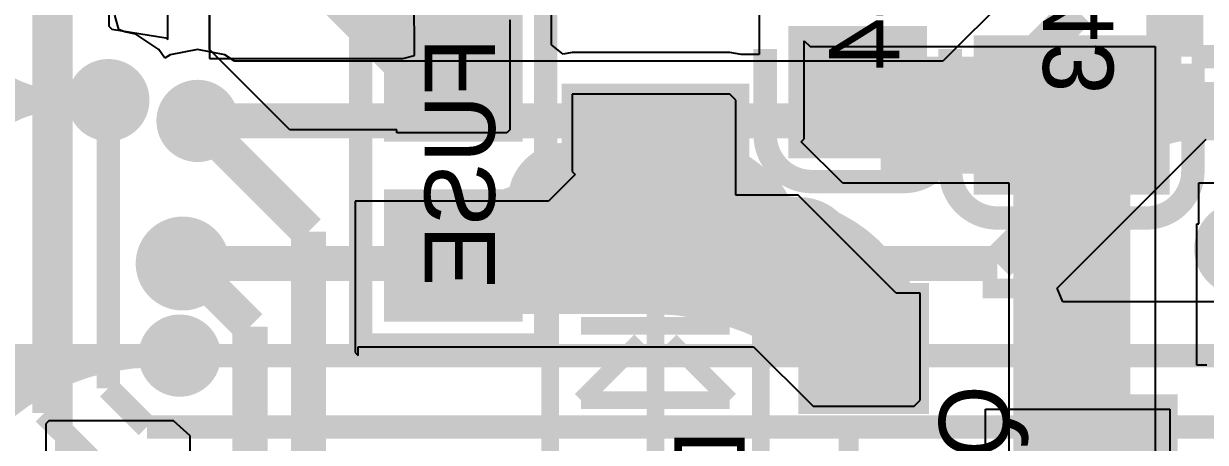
# Model space of a CAD drawing. Extents: x 81 to 196, y 150 to 213.
# Drawn here: x 106.42 to 116.52, y 185.2 to 188.78 of the extents above; entities that cross this region are included whole.
import ezdxf

# ---------------------------------------------------------------- set-up
doc = ezdxf.new("R2010")
doc.units = 0
doc.header["$MEASUREMENT"] = 0
for name, color, linetype in [('BOTTOMLAYER', 5, 'CONTINUOUS'), ('BOTTOMOVERLAY', 54, 'CONTINUOUS'), ('BOTTOMPASTE', 16, 'CONTINUOUS'), ('BOTTOMSOLDER', 6, 'CONTINUOUS'), ('MULTILAYER', 9, 'CONTINUOUS'), ('TOPLAYER', 1, 'CONTINUOUS')]:
    doc.layers.add(name, color=color, linetype=linetype)

msp = doc.modelspace()

# ---------------------------------------------------------------- linework, layer by layer
at = {"layer": 'BOTTOMLAYER'}
for p, q in [((109.763174, 188.509026), (109.737774, 192.979426)), ((108.010574, 192.700026), (108.010574, 188.483626)), ((107.151178, 189.887771), (107.151178, 188.759805)), ((107.654974, 188.647009), (107.654974, 189.906026)), ((108.010574, 188.559826), (108.010574, 189.220226)), ((110.933375, 188.600771), (110.933375, 189.154227)), ((112.707776, 189.011227), (112.707776, 188.516623)), ((110.575974, 188.813826), (110.575974, 187.874026)), ((107.151178, 188.759805), (107.177218, 188.733765)), ((107.177218, 188.733765), (107.638042, 188.661426)), ((107.638042, 188.661426), (107.653717, 188.645752)), ((107.653717, 188.645752), (107.654974, 188.647009)), ((111.031548, 188.520202), (110.933375, 188.600771)), ((113.090574, 187.797826), (113.090574, 188.636026)), ((113.090574, 188.636026), (113.141374, 188.585226)), ((113.141374, 188.585226), (116.087774, 188.585226)), ((116.087774, 188.585226), (116.087774, 184.622826)), ((108.696374, 187.874026), (108.010574, 188.559826)), ((108.010574, 188.483626), (109.661574, 188.483626)), ((109.661574, 188.483626), (109.763174, 188.509026)), ((111.109374, 188.535683), (111.031548, 188.520202)), ((112.455574, 188.535683), (111.109374, 188.535683)), ((112.55139, 188.516623), (112.455574, 188.535683)), ((112.707776, 188.516623), (112.55139, 188.516623)), ((112.455574, 188.178826), (111.109374, 188.178826)), ((111.109374, 188.178826), (111.109374, 187.518426)), ((112.506374, 188.128026), (112.455574, 188.178826)), ((112.506374, 187.315226), (112.506374, 188.128026)), ((109.610774, 187.874026), (108.696374, 187.874026)), ((109.610774, 187.848626), (109.610774, 187.874026)), ((110.575974, 187.874026), (110.550574, 187.848626)), ((110.550574, 187.848626), (109.610774, 187.848626)), ((113.065174, 187.772426), (113.090574, 187.797826)), ((113.420774, 187.416826), (113.065174, 187.772426)), ((111.134774, 187.493026), (110.906174, 187.264426)), ((111.109374, 187.518426), (111.134774, 187.493026)), ((114.843174, 187.416826), (113.420774, 187.416826)), ((114.843174, 184.724426), (114.843174, 187.416826)), ((116.461573, 187.07003), (116.461573, 187.421474)), ((116.461573, 187.421474), (116.780376, 187.421474)), ((110.906174, 187.264426), (109.255174, 187.264426)), ((109.255174, 187.264426), (109.255174, 185.969026)), ((113.039774, 187.315226), (112.506374, 187.315226)), ((113.877974, 186.477026), (113.039774, 187.315226)), ((116.444631, 185.861825), (116.444631, 187.07003)), ((116.444631, 187.07003), (116.461573, 187.07003)), ((114.081174, 186.477026), (113.877974, 186.477026)), ((114.081174, 185.562626), (114.081174, 186.477026)), ((109.255174, 185.969026), (109.280574, 185.943626)), ((109.280574, 185.943626), (109.280574, 186.019826)), ((109.280574, 186.019826), (112.658774, 186.019826)), ((112.658774, 186.019826), (113.166774, 185.511826)), ((116.530572, 185.861825), (116.444631, 185.861825)), ((114.030374, 185.511826), (114.081174, 185.562626)), ((113.166774, 185.511826), (114.030374, 185.511826)), ((114.639974, 185.486426), (116.214774, 185.486426)), ((114.639974, 183.429026), (114.639974, 185.486426)), ((116.214774, 185.486426), (116.214774, 182.921026)), ((106.638974, 185.384826), (106.613574, 185.359426)), ((106.613574, 185.359426), (106.613574, 183.987826)), ((107.703618, 185.384826), (106.638974, 185.384826)), ((107.846777, 185.257844), (107.703618, 185.384826)), ((107.846777, 184.005116), (107.846777, 185.257844))]:
    msp.add_line(p, q, dxfattribs=at)
for points, const_width in [([(110.093377, 188.339227), (108.975777, 189.456827)], 0.800001), ([(113.743974, 188.000028), (113.547774, 188.196228)], 1.000001), ([(115.376574, 188.000028), (113.743974, 188.000028)], 1.000001), ([(115.376574, 185.308626), (115.376574, 188.000028)], 1.000001), ([(115.376574, 188.000028), (115.409774, 188.033228)], 0.499999), ([(116.780376, 188.033228), (115.409774, 188.033228)], 0.499999), ([(107.146974, 188.128026), (105.301156, 188.128026)], 0.2), ([(108.856572, 187.002628), (107.908974, 187.950226)], 0.299999), ([(111.103174, 186.799225), (111.820574, 187.516625)], 1.000001), ([(111.103174, 186.799225), (110.093377, 186.799225)], 1.000001), ([(112.803986, 186.799225), (111.103174, 186.799225)], 1.000001), ([(113.598574, 186.004637), (112.803986, 186.799225)], 1.000001), ([(108.856572, 183.208224), (108.856572, 187.002628)], 0.299999), ([(107.817699, 186.731026), (107.781974, 186.731026)], 0.299999), ([(108.356573, 186.192152), (107.817699, 186.731026)], 0.299999), ([(108.356573, 185.019625), (108.356573, 186.192152)], 0.299999), ([(107.756574, 185.943626), (104.454574, 185.943626)], 0.2), ([(115.376574, 183.385846), (115.376574, 185.308626)], 1.000001), ([(115.630574, 185.054626), (115.376574, 185.308626)], 1.000001)]:
    msp.add_lwpolyline(points, dxfattribs=dict(at, const_width=const_width))
for points, const_width in [([(106.696172, 188.128026, -0.198912), (106.098663, 188.375521)], 0.2), ([(106.696172, 188.128026, -0.198912), (106.098663, 188.375521)], 0.2), ([(116.248112, 188.033228, -0.198912), (115.76492, 188.233372)], 0.499999), ([(107.040909, 188.234091, -0.198912), (106.784844, 188.128026)], 0.2), ([(107.040909, 188.234091, -0.198912), (106.784844, 188.128026)], 0.2), ([(107.040909, 188.234091, -0.198912), (106.784844, 188.128026)], 0.2), ([(107.040909, 188.234091, -0.198912), (106.784844, 188.128026)], 0.2), ([(107.040909, 188.234091, -0.198912), (106.784844, 188.128026)], 0.2), ([(107.040909, 188.234091, -0.198912), (106.784844, 188.128026)], 0.2), ([(107.040909, 188.234091, -0.198912), (106.784844, 188.128026)], 0.2), ([(115.76492, 187.766683, -0.198912), (116.408416, 188.033228)], 0.499999), ([(106.098663, 187.880531, -0.198912), (106.696172, 188.128026)], 0.2), ([(106.098663, 187.880531, -0.198912), (106.696172, 188.128026)], 0.2), ([(106.784844, 188.128026, -0.198912), (107.040909, 188.021961)], 0.2), ([(106.784844, 188.128026, -0.198912), (107.040909, 188.021961)], 0.2), ([(106.784844, 188.128026, -0.198912), (107.040909, 188.021961)], 0.2), ([(106.784844, 188.128026, -0.198912), (107.040909, 188.021961)], 0.2), ([(106.784844, 188.128026, -0.198912), (107.040909, 188.021961)], 0.2), ([(106.784844, 188.128026, -0.198912), (107.040909, 188.021961)], 0.2), ([(106.784844, 188.128026, -0.198912), (107.040909, 188.021961)], 0.2), ([(111.648161, 187.603313, -0.243288), (110.093432, 186.799225)], 1.000001), ([(113.047793, 186.799225, -0.328624), (112.013838, 187.561062)], 1.000001), ([(111.870574, 187.366628, -0.198912), (112.495394, 187.10782)], 1.000001), ([(111.870574, 187.366628, -0.198912), (112.495394, 187.10782)], 1.000001), ([(111.69061, 186.799225, -0.328624), (111.058731, 187.264804)], 1.000001), ([(111.783597, 186.799225, -0.198912), (113.628838, 186.034901)], 1.000001), ([(112.804011, 186.799225, -0.398105), (113.64131, 186.007002)], 1.000001), ([(108.012779, 186.535949, -0.198912), (107.931974, 186.731026)], 0.299999), ([(107.781974, 186.581026, -0.198912), (108.099024, 186.449698)], 0.299999), ([(107.650509, 186.049691, -0.198912), (107.394444, 185.943626)], 0.2), ([(107.650509, 186.049691, -0.198912), (107.394444, 185.943626)], 0.2), ([(107.650509, 186.049691, -0.198912), (107.394444, 185.943626)], 0.2), ([(107.650509, 186.049691, -0.198912), (107.394444, 185.943626)], 0.2), ([(107.650509, 186.049691, -0.198912), (107.394444, 185.943626)], 0.2), ([(107.650509, 186.049691, -0.198912), (107.394444, 185.943626)], 0.2), ([(107.650509, 186.049691, -0.198912), (107.394444, 185.943626)], 0.2), ([(105.815821, 185.623373, -0.198912), (106.588982, 185.943626)], 0.2), ([(105.815821, 185.623373, -0.198912), (106.588982, 185.943626)], 0.2), ([(105.957243, 185.481951, -0.198912), (107.071823, 185.943626)], 0.2), ([(105.957243, 185.481951, -0.198912), (107.071823, 185.943626)], 0.2), ([(106.098663, 185.340531, -0.198912), (107.554667, 185.943626)], 0.2), ([(106.098663, 185.340531, -0.198912), (107.554667, 185.943626)], 0.2), ([(107.394444, 185.943626, -0.198912), (107.650509, 185.837561)], 0.2), ([(107.394444, 185.943626, -0.198912), (107.650509, 185.837561)], 0.2), ([(107.394444, 185.943626, -0.198912), (107.650509, 185.837561)], 0.2), ([(107.394444, 185.943626, -0.198912), (107.650509, 185.837561)], 0.2), ([(107.394444, 185.943626, -0.198912), (107.650509, 185.837561)], 0.2), ([(107.394444, 185.943626, -0.198912), (107.650509, 185.837561)], 0.2), ([(107.394444, 185.943626, -0.198912), (107.650509, 185.837561)], 0.2)]:
    msp.add_lwpolyline(points, format="xyb", dxfattribs=dict(at, const_width=const_width))
for points, const_width in [([(115.76492, 188.108374, 1), (115.76492, 188.358371, 1)], 0.249999), ([(107.146974, 188.003028, 1), (107.146974, 188.253024, 1)], 0.249999), ([(107.040909, 188.184091, 1), (107.040909, 188.284091, 1)], 0.1), ([(107.040909, 188.184091, 1), (107.040909, 188.284091, 1)], 0.1), ([(107.040909, 188.184091, 1), (107.040909, 188.284091, 1)], 0.1), ([(107.040909, 188.184091, 1), (107.040909, 188.284091, 1)], 0.1), ([(107.040909, 188.184091, 1), (107.040909, 188.284091, 1)], 0.1), ([(107.040909, 188.184091, 1), (107.040909, 188.284091, 1)], 0.1), ([(107.040909, 188.184091, 1), (107.040909, 188.284091, 1)], 0.1), ([(116.248112, 187.90823, 1), (116.248112, 188.158227, 1)], 0.249999), ([(116.408416, 187.90823, 1), (116.408416, 188.158227, 1)], 0.249999), ([(106.696172, 188.078026, 1), (106.696172, 188.178026, 1)], 0.1), ([(106.696172, 188.078026, 1), (106.696172, 188.178026, 1)], 0.1), ([(106.696172, 188.078026, 1), (106.696172, 188.178026, 1)], 0.1), ([(106.696172, 188.078026, 1), (106.696172, 188.178026, 1)], 0.1), ([(106.784844, 188.078026, 1), (106.784844, 188.178026, 1)], 0.1), ([(106.784844, 188.078026, 1), (106.784844, 188.178026, 1)], 0.1), ([(106.784844, 188.078026, 1), (106.784844, 188.178026, 1)], 0.1), ([(106.784844, 188.078026, 1), (106.784844, 188.178026, 1)], 0.1), ([(106.784844, 188.078026, 1), (106.784844, 188.178026, 1)], 0.1), ([(106.784844, 188.078026, 1), (106.784844, 188.178026, 1)], 0.1), ([(106.784844, 188.078026, 1), (106.784844, 188.178026, 1)], 0.1), ([(106.784844, 188.078026, 1), (106.784844, 188.178026, 1)], 0.1), ([(106.784844, 188.078026, 1), (106.784844, 188.178026, 1)], 0.1), ([(106.784844, 188.078026, 1), (106.784844, 188.178026, 1)], 0.1), ([(106.784844, 188.078026, 1), (106.784844, 188.178026, 1)], 0.1), ([(106.784844, 188.078026, 1), (106.784844, 188.178026, 1)], 0.1), ([(106.784844, 188.078026, 1), (106.784844, 188.178026, 1)], 0.1), ([(106.784844, 188.078026, 1), (106.784844, 188.178026, 1)], 0.1), ([(107.908974, 187.825228, 1), (107.908974, 188.075224, 1)], 0.249999), ([(107.040909, 187.971961, 1), (107.040909, 188.071961, 1)], 0.1), ([(107.040909, 187.971961, 1), (107.040909, 188.071961, 1)], 0.1), ([(107.040909, 187.971961, 1), (107.040909, 188.071961, 1)], 0.1), ([(107.040909, 187.971961, 1), (107.040909, 188.071961, 1)], 0.1), ([(107.040909, 187.971961, 1), (107.040909, 188.071961, 1)], 0.1), ([(107.040909, 187.971961, 1), (107.040909, 188.071961, 1)], 0.1), ([(107.040909, 187.971961, 1), (107.040909, 188.071961, 1)], 0.1), ([(111.648161, 187.353313, 1), (111.648161, 187.853312, 1)], 0.499999), ([(112.013838, 187.311063, 1), (112.013838, 187.811062, 1)], 0.499999), ([(115.76492, 187.641685, 1), (115.76492, 187.891682, 1)], 0.249999), ([(111.870574, 187.116628, 1), (111.870574, 187.616627, 1)], 0.499999), ([(111.870574, 187.116628, 1), (111.870574, 187.616627, 1)], 0.499999), ([(111.058731, 187.014805, 1), (111.058731, 187.514804, 1)], 0.499999), ([(112.495394, 186.85782, 1), (112.495394, 187.357819, 1)], 0.499999), ([(112.495394, 186.85782, 1), (112.495394, 187.357819, 1)], 0.499999), ([(110.093432, 186.549225, 1), (110.093432, 187.049224, 1)], 0.499999), ([(111.69061, 186.549225, 1), (111.69061, 187.049224, 1)], 0.499999), ([(111.783597, 186.549225, 1), (111.783597, 187.049224, 1)], 0.499999), ([(112.804011, 186.549225, 1), (112.804011, 187.049224, 1)], 0.499999), ([(113.047793, 186.549225, 1), (113.047793, 187.049224, 1)], 0.499999), ([(107.781974, 186.581026, 1), (107.781974, 186.881026, 1)], 0.299999), ([(107.931974, 186.656027, 1), (107.931974, 186.806025, 1)], 0.15), ([(107.781974, 186.506028, 1), (107.781974, 186.656025, 1)], 0.15), ([(108.012779, 186.46095, 1), (108.012779, 186.610947, 1)], 0.15), ([(108.099024, 186.3747, 1), (108.099024, 186.524697, 1)], 0.15), ([(113.628838, 185.784901, 1), (113.628838, 186.2849, 1)], 0.499999), ([(113.64131, 185.757002, 1), (113.64131, 186.257001, 1)], 0.499999), ([(107.756574, 185.818628, 1), (107.756574, 186.068624, 1)], 0.249999), ([(107.650509, 185.999691, 1), (107.650509, 186.099691, 1)], 0.1), ([(107.650509, 185.999691, 1), (107.650509, 186.099691, 1)], 0.1), ([(107.650509, 185.999691, 1), (107.650509, 186.099691, 1)], 0.1), ([(107.650509, 185.999691, 1), (107.650509, 186.099691, 1)], 0.1), ([(107.650509, 185.999691, 1), (107.650509, 186.099691, 1)], 0.1), ([(107.650509, 185.999691, 1), (107.650509, 186.099691, 1)], 0.1), ([(107.650509, 185.999691, 1), (107.650509, 186.099691, 1)], 0.1), ([(106.588982, 185.893626, 1), (106.588982, 185.993626, 1)], 0.1), ([(106.588982, 185.893626, 1), (106.588982, 185.993626, 1)], 0.1), ([(107.071823, 185.893626, 1), (107.071823, 185.993626, 1)], 0.1), ([(107.071823, 185.893626, 1), (107.071823, 185.993626, 1)], 0.1), ([(107.394444, 185.893626, 1), (107.394444, 185.993626, 1)], 0.1), ([(107.394444, 185.893626, 1), (107.394444, 185.993626, 1)], 0.1), ([(107.394444, 185.893626, 1), (107.394444, 185.993626, 1)], 0.1), ([(107.394444, 185.893626, 1), (107.394444, 185.993626, 1)], 0.1), ([(107.394444, 185.893626, 1), (107.394444, 185.993626, 1)], 0.1), ([(107.394444, 185.893626, 1), (107.394444, 185.993626, 1)], 0.1), ([(107.394444, 185.893626, 1), (107.394444, 185.993626, 1)], 0.1), ([(107.394444, 185.893626, 1), (107.394444, 185.993626, 1)], 0.1), ([(107.394444, 185.893626, 1), (107.394444, 185.993626, 1)], 0.1), ([(107.394444, 185.893626, 1), (107.394444, 185.993626, 1)], 0.1), ([(107.394444, 185.893626, 1), (107.394444, 185.993626, 1)], 0.1), ([(107.394444, 185.893626, 1), (107.394444, 185.993626, 1)], 0.1), ([(107.394444, 185.893626, 1), (107.394444, 185.993626, 1)], 0.1), ([(107.394444, 185.893626, 1), (107.394444, 185.993626, 1)], 0.1), ([(107.554667, 185.893626, 1), (107.554667, 185.993626, 1)], 0.1), ([(107.554667, 185.893626, 1), (107.554667, 185.993626, 1)], 0.1), ([(107.650509, 185.787561, 1), (107.650509, 185.887561, 1)], 0.1), ([(107.650509, 185.787561, 1), (107.650509, 185.887561, 1)], 0.1), ([(107.650509, 185.787561, 1), (107.650509, 185.887561, 1)], 0.1), ([(107.650509, 185.787561, 1), (107.650509, 185.887561, 1)], 0.1), ([(107.650509, 185.787561, 1), (107.650509, 185.887561, 1)], 0.1), ([(107.650509, 185.787561, 1), (107.650509, 185.887561, 1)], 0.1), ([(107.650509, 185.787561, 1), (107.650509, 185.887561, 1)], 0.1)]:
    msp.add_lwpolyline(points, format="xyb", close=True, dxfattribs=dict(at, const_width=const_width))
for points in [[(110.583376, 187.874227), (110.583376, 188.804227), (109.603378, 187.874227), (109.603378, 188.804227)], [(114.037773, 187.731227), (114.037773, 188.661228), (113.057775, 187.731227), (113.057775, 188.661228)], [(116.111574, 187.420029), (116.111574, 188.580027), (114.641574, 187.420029), (114.641574, 188.580027)], [(111.120575, 186.866626), (112.520573, 186.866626), (111.120575, 188.166624), (112.520573, 188.166624)], [(110.583376, 186.334225), (110.583376, 187.264225), (109.603378, 186.334225), (109.603378, 187.264225)], [(114.055774, 185.547437), (114.055774, 186.461837), (113.141374, 185.547437), (113.141374, 186.461837)], [(116.180573, 184.597426), (116.180573, 185.511826), (115.080575, 184.597426), (115.080575, 185.511826)]]:
    msp.add_solid(points, dxfattribs=at)
at = {"layer": 'BOTTOMOVERLAY'}
for points, const_width in [([(106.765974, 187.239026), (106.765974, 205.146026)], 0.15), ([(109.303376, 186.034225), (109.303376, 189.104224)], 0.2), ([(110.883375, 186.034225), (110.883378, 189.104224)], 0.2), ([(116.401771, 188.499227), (116.401771, 189.174227)], 0.2), ([(112.757773, 187.83123), (112.757773, 188.566229)], 0.2), ([(114.337775, 187.83123), (114.337775, 188.566229)], 0.2), ([(117.551772, 188.499227), (116.401771, 188.499227)], 0.2), ([(114.341575, 187.520029), (114.341575, 188.440029)], 0.2), ([(116.411578, 187.520024), (116.411578, 188.440024)], 0.2), ([(113.937773, 187.43123), (113.157775, 187.43123)], 0.2), ([(106.765974, 180.635026), (106.765974, 187.239026)], 0.15), ([(110.920573, 184.416626), (110.920573, 187.216626)], 0.15), ([(112.720575, 184.416626), (112.720575, 187.216626)], 0.15), ([(116.011574, 187.120027), (114.741574, 187.120027)], 0.2), ([(111.820574, 185.054626), (111.820574, 186.578626)], 0.15), ([(115.757574, 186.517615), (114.614574, 186.517615)], 0.17), ([(115.757574, 186.009615), (115.757574, 186.517615)], 0.17), ([(112.455574, 186.197626), (111.185574, 186.197626)], 0.15), ([(110.883375, 186.034225), (109.303376, 186.034225)], 0.2), ([(111.185574, 185.562626), (111.693574, 186.070626)], 0.15), ([(112.455574, 185.562626), (111.947574, 186.070626)], 0.15), ([(111.566574, 185.562626), (111.185574, 185.562626)], 0.15), ([(112.455574, 185.562626), (111.566574, 185.562626)], 0.15), ([(113.471574, 184.841215), (113.471574, 185.273015)], 0.17)]:
    msp.add_lwpolyline(points, dxfattribs=dict(at, const_width=const_width))
at = {"layer": 'BOTTOMOVERLAY', "const_width": 0.2}
for points in [[(113.157775, 187.43123, -0.414213), (112.757773, 187.83123)], [(114.337778, 187.83123, -0.414213), (113.937776, 187.43123)], [(114.741571, 187.120027, -0.414213), (114.341572, 187.520029)], [(116.411578, 187.520024, -0.414214), (116.011579, 187.120024)]]:
    msp.add_lwpolyline(points, format="xyb", dxfattribs=at)
at = {"layer": 'BOTTOMOVERLAY', "const_width": 0.1}
for points in [[(112.757773, 187.78123, 1), (112.757773, 187.881229, 1)], [(114.337778, 187.78123, 1), (114.337778, 187.881229, 1)], [(114.341572, 187.470029, 1), (114.341572, 187.570029, 1)], [(116.411578, 187.470024, 1), (116.411578, 187.570024, 1)], [(113.157775, 187.38123, 1), (113.157775, 187.48123, 1)], [(113.937776, 187.38123, 1), (113.937776, 187.48123, 1)], [(114.741571, 187.070027, 1), (114.741571, 187.170027, 1)], [(116.011579, 187.070025, 1), (116.011579, 187.170024, 1)]]:
    msp.add_lwpolyline(points, format="xyb", close=True, dxfattribs=at)
at = {"layer": 'BOTTOMPASTE'}
for points in [[(110.583376, 187.874227), (110.583376, 188.804227), (109.603378, 187.874227), (109.603378, 188.804227)], [(114.037773, 187.731227), (114.037773, 188.661228), (113.057775, 187.731227), (113.057775, 188.661228)], [(116.111574, 187.420029), (116.111574, 188.580027), (114.641574, 187.420029), (114.641574, 188.580027)], [(111.120575, 186.866626), (112.520573, 186.866626), (111.120575, 188.166624), (112.520573, 188.166624)], [(110.583376, 186.334225), (110.583376, 187.264225), (109.603378, 186.334225), (109.603378, 187.264225)], [(114.055774, 185.547437), (114.055774, 186.461837), (113.141374, 185.547437), (113.141374, 186.461837)], [(116.180573, 184.597426), (116.180573, 185.511826), (115.080575, 184.597426), (115.080575, 185.511826)]]:
    msp.add_solid(points, dxfattribs=at)
at = {"layer": 'BOTTOMSOLDER'}
for points, const_width in [([(107.146974, 187.952228, 1), (107.146974, 188.303824, 1)], 0.351599), ([(107.908974, 187.774428, 1), (107.908974, 188.126024, 1)], 0.351599), ([(116.824374, 186.657226, 1), (116.824374, 187.058826, 1)], 0.401599), ([(107.781974, 186.530226, 1), (107.781974, 186.931826, 1)], 0.401599), ([(107.756574, 185.767828, 1), (107.756574, 186.119424, 1)], 0.351599)]:
    msp.add_lwpolyline(points, format="xyb", close=True, dxfattribs=dict(at, const_width=const_width))
for points in [[(110.684976, 187.772627), (110.684976, 188.905827), (109.501778, 187.772627), (109.501778, 188.905827)], [(114.139373, 187.629627), (114.139373, 188.762828), (112.956175, 187.629627), (112.956175, 188.762828)], [(116.213174, 187.318429), (116.213174, 188.681627), (114.539974, 187.318429), (114.539974, 188.681627)], [(111.018975, 186.765026), (112.622173, 186.765026), (111.018975, 188.268224), (112.622173, 188.268224)], [(110.684976, 186.232625), (110.684976, 187.365825), (109.501778, 186.232625), (109.501778, 187.365825)], [(114.157374, 185.445837), (114.157374, 186.563437), (113.039774, 185.445837), (113.039774, 186.563437)], [(116.282173, 184.495826), (116.282173, 185.613426), (114.978975, 184.495826), (114.978975, 185.613426)]]:
    msp.add_solid(points, dxfattribs=at)
at = {"layer": 'MULTILAYER'}
for points, const_width in [([(107.146974, 188.003028, 1), (107.146974, 188.253024, 1)], 0.249999), ([(107.908974, 187.825228, 1), (107.908974, 188.075224, 1)], 0.249999), ([(107.781974, 186.581026, 1), (107.781974, 186.881026, 1)], 0.299999), ([(107.756574, 185.818628, 1), (107.756574, 186.068624, 1)], 0.249999)]:
    msp.add_lwpolyline(points, format="xyb", close=True, dxfattribs=dict(at, const_width=const_width))
at = {"layer": 'TOPLAYER'}
for p, q in [((114.917578, 189.101189), (114.276411, 188.460022)), ((107.235996, 188.732848), (107.203128, 188.855523)), ((107.286044, 188.712117), (107.235996, 188.732848)), ((107.381083, 188.693214), (107.286044, 188.712117)), ((107.579549, 188.560601), (107.381083, 188.693214)), ((107.629843, 188.48533), (107.579549, 188.560601)), ((107.674865, 188.515414), (107.629843, 188.48533)), ((107.908974, 188.56198), (107.674865, 188.515414)), ((108.143083, 188.515414), (107.908974, 188.56198)), ((108.225981, 188.460022), (108.143083, 188.515414)), ((114.276411, 188.460022), (108.225981, 188.460022)), ((115.251283, 186.519774), (116.524456, 187.792947)), ((115.299884, 186.402441), (115.251283, 186.519774)), ((177.441926, 186.402441), (115.299884, 186.402441))]:
    msp.add_line(p, q, dxfattribs=at)
for points, const_width in [([(115.427374, 188.890026), (115.427374, 206.441426)], 0.299999), ([(116.163974, 188.153426), (116.163974, 193.436626)], 0.299999), ([(106.596975, 185.452225), (106.596975, 189.127427)], 0.2), ([(114.487574, 187.950226), (115.427374, 188.890026)], 0.299999), ([(114.741574, 186.731026), (116.163974, 188.153426)], 0.299999), ([(107.146974, 185.664226), (107.146974, 188.128026)], 0.2), ([(114.487574, 187.950226), (107.908974, 187.950226)], 0.299999), ([(177.149374, 186.858026), (116.824374, 186.858026)], 1.000001), ([(114.741574, 186.731026), (107.781974, 186.731026)], 0.299999), ([(177.631974, 185.943626), (107.756574, 185.943626)], 0.2), ([(107.477174, 185.334026), (107.146974, 185.664226)], 0.2), ([(107.223174, 184.826026), (106.596975, 185.452225)], 0.2), ([(178.266974, 185.334026), (107.477174, 185.334026)], 0.2)]:
    msp.add_lwpolyline(points, dxfattribs=dict(at, const_width=const_width))
for points, const_width in [([(106.596975, 188.418533, -0.198912), (106.948239, 189.266561)], 0.2), ([(106.596975, 188.418533, -0.198912), (106.948239, 189.266561)], 0.2), ([(106.596975, 188.418533, -0.198912), (106.948239, 189.266561)], 0.2), ([(106.596975, 188.418533, -0.198912), (106.948239, 189.266561)], 0.2), ([(107.040909, 188.021961, -0.198912), (107.146974, 187.765896)], 0.2), ([(107.040909, 188.021961, -0.198912), (107.146974, 187.765896)], 0.2), ([(107.040909, 188.021961, -0.198912), (107.146974, 187.765896)], 0.2), ([(107.040909, 188.021961, -0.198912), (107.146974, 187.765896)], 0.2), ([(107.040909, 188.021961, -0.198912), (107.146974, 187.765896)], 0.2), ([(107.040909, 188.021961, -0.198912), (107.146974, 187.765896)], 0.2), ([(107.040909, 188.021961, -0.198912), (107.146974, 187.765896)], 0.2), ([(107.146974, 187.765896, -0.198912), (107.253039, 188.021961)], 0.2), ([(107.146974, 187.765896, -0.198912), (107.253039, 188.021961)], 0.2), ([(107.146974, 187.765896, -0.198912), (107.253039, 188.021961)], 0.2), ([(107.146974, 187.765896, -0.198912), (107.253039, 188.021961)], 0.2), ([(107.146974, 187.765896, -0.198912), (107.253039, 188.021961)], 0.2), ([(107.146974, 187.765896, -0.198912), (107.253039, 188.021961)], 0.2), ([(107.146974, 187.765896, -0.198912), (107.253039, 188.021961)], 0.2), ([(108.144104, 186.731026, -0.198912), (107.888039, 186.837091)], 0.299999), ([(107.888039, 186.624961, -0.198912), (108.144104, 186.731026)], 0.299999), ([(108.118704, 185.943626, -0.198912), (107.862639, 186.049691)], 0.2), ([(108.118704, 185.943626, -0.198912), (107.862639, 186.049691)], 0.2), ([(108.118704, 185.943626, -0.198912), (107.862639, 186.049691)], 0.2), ([(108.118704, 185.943626, -0.198912), (107.862639, 186.049691)], 0.2), ([(108.118704, 185.943626, -0.198912), (107.862639, 186.049691)], 0.2), ([(108.118704, 185.943626, -0.198912), (107.862639, 186.049691)], 0.2), ([(108.118704, 185.943626, -0.198912), (107.862639, 186.049691)], 0.2), ([(107.862639, 185.837561, -0.198912), (108.118704, 185.943626)], 0.2), ([(107.862639, 185.837561, -0.198912), (108.118704, 185.943626)], 0.2), ([(107.862639, 185.837561, -0.198912), (108.118704, 185.943626)], 0.2), ([(107.862639, 185.837561, -0.198912), (108.118704, 185.943626)], 0.2), ([(107.862639, 185.837561, -0.198912), (108.118704, 185.943626)], 0.2), ([(107.862639, 185.837561, -0.198912), (108.118704, 185.943626)], 0.2), ([(107.862639, 185.837561, -0.198912), (108.118704, 185.943626)], 0.2)]:
    msp.add_lwpolyline(points, format="xyb", dxfattribs=dict(at, const_width=const_width))
for points, const_width in [([(106.596975, 188.368534, 1), (106.596975, 188.468533, 1)], 0.1), ([(106.596975, 188.368534, 1), (106.596975, 188.468533, 1)], 0.1), ([(106.596975, 188.368534, 1), (106.596975, 188.468533, 1)], 0.1), ([(106.596975, 188.368534, 1), (106.596975, 188.468533, 1)], 0.1), ([(107.146974, 188.003028, 1), (107.146974, 188.253024, 1)], 0.249999), ([(107.908974, 187.825228, 1), (107.908974, 188.075224, 1)], 0.249999), ([(107.040909, 187.971961, 1), (107.040909, 188.071961, 1)], 0.1), ([(107.040909, 187.971961, 1), (107.040909, 188.071961, 1)], 0.1), ([(107.040909, 187.971961, 1), (107.040909, 188.071961, 1)], 0.1), ([(107.040909, 187.971961, 1), (107.040909, 188.071961, 1)], 0.1), ([(107.040909, 187.971961, 1), (107.040909, 188.071961, 1)], 0.1), ([(107.040909, 187.971961, 1), (107.040909, 188.071961, 1)], 0.1), ([(107.040909, 187.971961, 1), (107.040909, 188.071961, 1)], 0.1), ([(107.253039, 187.971961, 1), (107.253039, 188.071961, 1)], 0.1), ([(107.253039, 187.971961, 1), (107.253039, 188.071961, 1)], 0.1), ([(107.253039, 187.971961, 1), (107.253039, 188.071961, 1)], 0.1), ([(107.253039, 187.971961, 1), (107.253039, 188.071961, 1)], 0.1), ([(107.253039, 187.971961, 1), (107.253039, 188.071961, 1)], 0.1), ([(107.253039, 187.971961, 1), (107.253039, 188.071961, 1)], 0.1), ([(107.253039, 187.971961, 1), (107.253039, 188.071961, 1)], 0.1), ([(107.146974, 187.715896, 1), (107.146974, 187.815896, 1)], 0.1), ([(107.146974, 187.715896, 1), (107.146974, 187.815896, 1)], 0.1), ([(107.146974, 187.715896, 1), (107.146974, 187.815896, 1)], 0.1), ([(107.146974, 187.715896, 1), (107.146974, 187.815896, 1)], 0.1), ([(107.146974, 187.715896, 1), (107.146974, 187.815896, 1)], 0.1), ([(107.146974, 187.715896, 1), (107.146974, 187.815896, 1)], 0.1), ([(107.146974, 187.715896, 1), (107.146974, 187.815896, 1)], 0.1), ([(107.146974, 187.715896, 1), (107.146974, 187.815896, 1)], 0.1), ([(107.146974, 187.715896, 1), (107.146974, 187.815896, 1)], 0.1), ([(107.146974, 187.715896, 1), (107.146974, 187.815896, 1)], 0.1), ([(107.146974, 187.715896, 1), (107.146974, 187.815896, 1)], 0.1), ([(107.146974, 187.715896, 1), (107.146974, 187.815896, 1)], 0.1), ([(107.146974, 187.715896, 1), (107.146974, 187.815896, 1)], 0.1), ([(107.146974, 187.715896, 1), (107.146974, 187.815896, 1)], 0.1), ([(107.781974, 186.581026, 1), (107.781974, 186.881026, 1)], 0.299999), ([(107.888039, 186.762093, 1), (107.888039, 186.91209, 1)], 0.15), ([(108.144104, 186.656027, 1), (108.144104, 186.806025, 1)], 0.15), ([(108.144104, 186.656027, 1), (108.144104, 186.806025, 1)], 0.15), ([(107.888039, 186.549962, 1), (107.888039, 186.699959, 1)], 0.15), ([(107.756574, 185.818628, 1), (107.756574, 186.068624, 1)], 0.249999), ([(107.862639, 185.999691, 1), (107.862639, 186.099691, 1)], 0.1), ([(107.862639, 185.999691, 1), (107.862639, 186.099691, 1)], 0.1), ([(107.862639, 185.999691, 1), (107.862639, 186.099691, 1)], 0.1), ([(107.862639, 185.999691, 1), (107.862639, 186.099691, 1)], 0.1), ([(107.862639, 185.999691, 1), (107.862639, 186.099691, 1)], 0.1), ([(107.862639, 185.999691, 1), (107.862639, 186.099691, 1)], 0.1), ([(107.862639, 185.999691, 1), (107.862639, 186.099691, 1)], 0.1), ([(108.118704, 185.893626, 1), (108.118704, 185.993626, 1)], 0.1), ([(108.118704, 185.893626, 1), (108.118704, 185.993626, 1)], 0.1), ([(108.118704, 185.893626, 1), (108.118704, 185.993626, 1)], 0.1), ([(108.118704, 185.893626, 1), (108.118704, 185.993626, 1)], 0.1), ([(108.118704, 185.893626, 1), (108.118704, 185.993626, 1)], 0.1), ([(108.118704, 185.893626, 1), (108.118704, 185.993626, 1)], 0.1), ([(108.118704, 185.893626, 1), (108.118704, 185.993626, 1)], 0.1), ([(108.118704, 185.893626, 1), (108.118704, 185.993626, 1)], 0.1), ([(108.118704, 185.893626, 1), (108.118704, 185.993626, 1)], 0.1), ([(108.118704, 185.893626, 1), (108.118704, 185.993626, 1)], 0.1), ([(108.118704, 185.893626, 1), (108.118704, 185.993626, 1)], 0.1), ([(108.118704, 185.893626, 1), (108.118704, 185.993626, 1)], 0.1), ([(108.118704, 185.893626, 1), (108.118704, 185.993626, 1)], 0.1), ([(108.118704, 185.893626, 1), (108.118704, 185.993626, 1)], 0.1), ([(107.862639, 185.787561, 1), (107.862639, 185.887561, 1)], 0.1), ([(107.862639, 185.787561, 1), (107.862639, 185.887561, 1)], 0.1), ([(107.862639, 185.787561, 1), (107.862639, 185.887561, 1)], 0.1), ([(107.862639, 185.787561, 1), (107.862639, 185.887561, 1)], 0.1), ([(107.862639, 185.787561, 1), (107.862639, 185.887561, 1)], 0.1), ([(107.862639, 185.787561, 1), (107.862639, 185.887561, 1)], 0.1), ([(107.862639, 185.787561, 1), (107.862639, 185.887561, 1)], 0.1)]:
    msp.add_lwpolyline(points, format="xyb", close=True, dxfattribs=dict(at, const_width=const_width))

# ---------------------------------------------------------------- texts
at = {"layer": 'BOTTOMOVERLAY', "text_generation_flag": 2}
for s, p in [('C44', (113.903374, 189.855226)), ('C43', (115.732174, 189.652026)), ('FUSE', (110.448974, 188.661426)), ('Q5', (114.843174, 185.689626)), ('D8', (112.582574, 185.308629))]:
    msp.add_text(s, height=0.599999, rotation=90, dxfattribs=at).set_placement(p)

doc.saveas('drawing.dxf')
